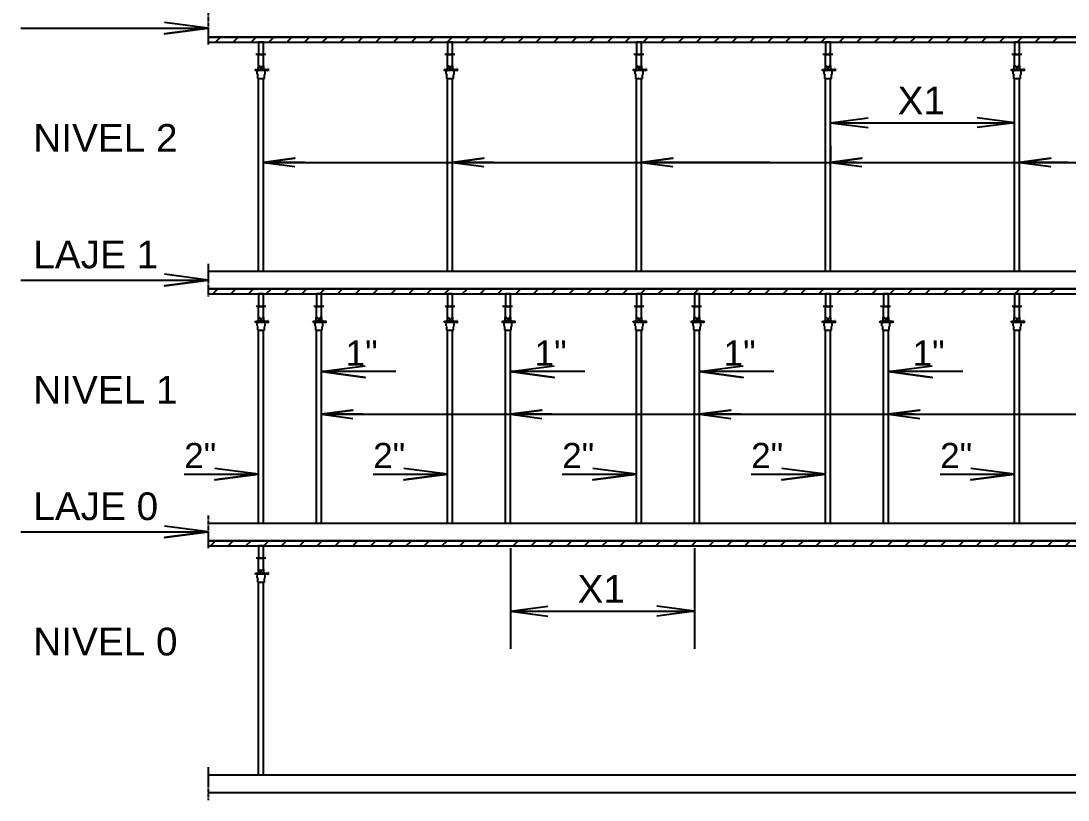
# Model space of a CAD drawing. Extents: x 0 to 7795, y 0 to 4205.
# Drawn here: x 5046.6 to 5462.1, y 622.5 to 931.9 of the extents above; entities that cross this region are included whole.
import ezdxf

# ---------------------------------------------------------------- set-up
doc = ezdxf.new("R2010")
doc.units = 0
doc.header["$MEASUREMENT"] = 0
for name, pattern in [('ESTILO_TQS_0002', [0.4, 0.1, -0.3]), ('ESTILO_TQS_0006', [0.3, 0.2, -0.1]), ('ESTILO_TQS_0007', [2.1, 1.5, -0.2, 0.2, -0.2])]:
    doc.linetypes.add(name, pattern=pattern)
for name, color, linetype in [('MTH-14', 2, 'CONTINUOUS'), ('MTH-230', 1, 'CONTINUOUS'), ('MTH-26', 1, 'CONTINUOUS'), ('MTH-COTAS7', 31, 'CONTINUOUS'), ('MTH-EIXO-217', 8, 'CONTINUOUS'), ('MTH-HACHURA-PILAR', 1, 'CONTINUOUS'), ('MTH-LAJE-PRÉ', 16, 'CONTINUOUS'), ('MTH-LINHA-CORTE', 5, 'CONTINUOUS'), ('MTH-LINHAS-GERAIS', 7, 'CONTINUOUS'), ('MTH-SIMB_COTA', 3, 'CONTINUOUS'), ('MTH-TXT-NOTAS', 3, 'CONTINUOUS'), ('MTH-VIGA-INVERTIDA', 7, 'ESTILO_TQS_0002')]:
    doc.layers.add(name, color=color, linetype=linetype)
doc.styles.add('TQS_ARIAL', font='arial.ttf')

msp = doc.modelspace()

# ---------------------------------------------------------------- linework, layer by layer
at = {"layer": 'MTH-14', "linetype": 'Continuous'}
for p, q in [((5140.891873, 914.097688), (5140.891873, 918.529939)), ((5142.891873, 914.097688), (5142.891873, 918.529939)), ((5215.891865, 914.097688), (5215.891865, 918.529939)), ((5217.891865, 914.097688), (5217.891865, 918.529939)), ((5290.89188, 914.097688), (5290.89188, 918.529939)), ((5292.89188, 914.097688), (5292.89188, 918.529939)), ((5365.891877, 914.097688), (5365.891877, 918.529939)), ((5367.891877, 914.097688), (5367.891877, 918.529939)), ((5440.89188, 914.097688), (5440.89188, 918.529939)), ((5442.89188, 914.097688), (5442.89188, 918.529939)), ((5140.891873, 832.529939), (5140.891865, 909.08658)), ((5142.891873, 832.529939), (5142.891865, 909.08658)), ((5215.891865, 832.529939), (5215.891858, 909.08658)), ((5217.891865, 832.529939), (5217.891858, 909.08658)), ((5290.89188, 832.529939), (5290.89188, 909.08658)), ((5292.89188, 832.529939), (5292.89188, 909.08658)), ((5365.891877, 832.529939), (5365.891869, 909.08658)), ((5367.891877, 832.529939), (5367.891869, 909.08658)), ((5440.89188, 832.529939), (5440.89188, 909.08658)), ((5442.89188, 832.529939), (5442.89188, 909.08658)), ((5163.864375, 814.097688), (5163.864375, 818.529939)), ((5165.864375, 814.097688), (5165.864375, 818.529939)), ((5238.864367, 814.097688), (5238.864367, 818.529939)), ((5240.864367, 814.097688), (5240.864367, 818.529939)), ((5313.86436, 814.097688), (5313.86436, 818.529939)), ((5315.86436, 814.097688), (5315.86436, 818.529939)), ((5388.864352, 814.097688), (5388.864352, 818.529939)), ((5390.864352, 814.097688), (5390.864352, 818.529939)), ((5163.864375, 732.529939), (5163.864367, 809.08658)), ((5165.864375, 732.529939), (5165.864367, 809.08658)), ((5238.864367, 732.529939), (5238.86436, 809.08658)), ((5240.864367, 732.529939), (5240.86436, 809.08658)), ((5313.86436, 732.529939), (5313.864352, 809.08658)), ((5315.86436, 732.529939), (5315.864352, 809.08658)), ((5388.864352, 732.529939), (5388.864344, 809.08658)), ((5390.864352, 732.529939), (5390.864344, 809.08658))]:
    msp.add_line(p, q, dxfattribs=at)
at = {"layer": 'MTH-230', "linetype": 'Continuous'}
for p, q in [((5139.385456, 912.496858), (5139.627064, 912.636384)), ((5139.385456, 912.496858), (5139.627056, 912.357331)), ((5139.627056, 912.357331), (5140.43549, 912.357331)), ((5139.627064, 912.636384), (5140.43549, 912.636384)), ((5140.310826, 911.783479), (5140.565739, 912.208284)), ((5140.310826, 910.871736), (5140.310826, 911.783479)), ((5140.310826, 910.871736), (5140.584332, 910.415925)), ((5140.584332, 909.08658), (5140.584332, 910.415925)), ((5140.798924, 912.785432), (5140.798924, 914.097688)), ((5140.798924, 914.097688), (5141.400685, 914.097688)), ((5141.400685, 914.097688), (5141.547032, 913.289338)), ((5141.547032, 913.289338), (5142.236714, 913.289338)), ((5142.236714, 913.289338), (5142.383061, 914.097688)), ((5142.984822, 914.097688), (5142.383061, 914.097688)), ((5142.984822, 912.785432), (5142.984822, 914.097688)), ((5143.199406, 910.415925), (5143.47292, 910.871736)), ((5143.199406, 909.08658), (5143.199406, 910.415925)), ((5143.218007, 912.208284), (5143.47292, 911.783479)), ((5143.40408, 912.357331), (5144.589695, 912.357331)), ((5143.404087, 912.636384), (5144.589695, 912.636384)), ((5143.47292, 910.871736), (5143.47292, 911.783479)), ((5144.589695, 912.879426), (5144.589695, 912.047273)), ((5144.647549, 912.879426), (5144.589695, 912.879426)), ((5144.647549, 912.047273), (5144.589695, 912.047273)), ((5144.647549, 912.879426), (5144.647549, 912.047273)), ((5214.385449, 912.496858), (5214.627056, 912.636384)), ((5214.385449, 912.496858), (5214.627049, 912.357331)), ((5214.627049, 912.357331), (5215.435482, 912.357331)), ((5214.627056, 912.636384), (5215.435482, 912.636384)), ((5215.310818, 911.783479), (5215.565731, 912.208284)), ((5215.310818, 910.871736), (5215.310818, 911.783479)), ((5215.310818, 910.871736), (5215.584324, 910.415925)), ((5215.584324, 909.08658), (5215.584324, 910.415925)), ((5215.798916, 912.785432), (5215.798916, 914.097688)), ((5215.798916, 914.097688), (5216.400677, 914.097688)), ((5216.400677, 914.097688), (5216.547024, 913.289338)), ((5216.547024, 913.289338), (5217.236706, 913.289338)), ((5217.236706, 913.289338), (5217.383053, 914.097688)), ((5217.984814, 914.097688), (5217.383053, 914.097688)), ((5217.984814, 912.785432), (5217.984814, 914.097688)), ((5218.199398, 910.415925), (5218.472912, 910.871736)), ((5218.199398, 909.08658), (5218.199398, 910.415925)), ((5218.217999, 912.208284), (5218.472912, 911.783479)), ((5218.404072, 912.357331), (5219.589688, 912.357331)), ((5218.40408, 912.636384), (5219.589688, 912.636384)), ((5218.472912, 910.871736), (5218.472912, 911.783479)), ((5219.589688, 912.879426), (5219.589688, 912.047273)), ((5219.647541, 912.879426), (5219.589688, 912.879426)), ((5219.647541, 912.047273), (5219.589688, 912.047273)), ((5219.647541, 912.879426), (5219.647541, 912.047273)), ((5289.385472, 912.496858), (5289.627049, 912.636384)), ((5289.385472, 912.496858), (5289.627049, 912.357331)), ((5289.627049, 912.636384), (5290.43549, 912.636384)), ((5289.627049, 912.357331), (5290.43549, 912.357331)), ((5290.310826, 911.783479), (5290.565739, 912.208284)), ((5290.310826, 910.871736), (5290.310826, 911.783479)), ((5290.310826, 910.871736), (5290.584324, 910.415925)), ((5290.584324, 909.08658), (5290.584324, 910.415925)), ((5290.798924, 912.785432), (5290.798924, 914.097688)), ((5290.798924, 914.097688), (5291.400669, 914.097688)), ((5291.400669, 914.097688), (5291.547032, 913.289338)), ((5291.547032, 913.289338), (5292.236729, 913.289338)), ((5292.236729, 913.289338), (5292.383061, 914.097688)), ((5292.984837, 914.097688), (5292.383061, 914.097688)), ((5292.984837, 912.785432), (5292.984837, 914.097688)), ((5293.199406, 910.415925), (5293.472935, 910.871736)), ((5293.199406, 909.08658), (5293.199406, 910.415925)), ((5293.217991, 912.208284), (5293.472935, 911.783479)), ((5293.404087, 912.636384), (5294.589695, 912.636384)), ((5293.404087, 912.357331), (5294.589695, 912.357331)), ((5293.472935, 910.871736), (5293.472935, 911.783479)), ((5294.589695, 912.879426), (5294.589695, 912.047273)), ((5294.647557, 912.879426), (5294.589695, 912.879426)), ((5294.647557, 912.047273), (5294.589695, 912.047273)), ((5294.647557, 912.879426), (5294.647557, 912.047273)), ((5364.38546, 912.496858), (5364.627068, 912.636384)), ((5364.38546, 912.496858), (5364.62706, 912.357331)), ((5364.62706, 912.357331), (5365.435494, 912.357331)), ((5364.627068, 912.636384), (5365.435494, 912.636384)), ((5365.31083, 911.783479), (5365.565743, 912.208284)), ((5365.31083, 910.871736), (5365.31083, 911.783479)), ((5365.31083, 910.871736), (5365.584336, 910.415925)), ((5365.584336, 909.08658), (5365.584336, 910.415925)), ((5365.798928, 912.785432), (5365.798928, 914.097688)), ((5365.798928, 914.097688), (5366.400689, 914.097688)), ((5366.400689, 914.097688), (5366.547036, 913.289338)), ((5366.547036, 913.289338), (5367.236718, 913.289338)), ((5367.236718, 913.289338), (5367.383065, 914.097688)), ((5367.984826, 914.097688), (5367.383065, 914.097688)), ((5367.984826, 912.785432), (5367.984826, 914.097688)), ((5368.19941, 910.415925), (5368.472924, 910.871736)), ((5368.19941, 909.08658), (5368.19941, 910.415925)), ((5368.21801, 912.208284), (5368.472924, 911.783479)), ((5368.404084, 912.357331), (5369.589699, 912.357331)), ((5368.404091, 912.636384), (5369.589699, 912.636384)), ((5368.472924, 910.871736), (5368.472924, 911.783479)), ((5369.589699, 912.879426), (5369.589699, 912.047273)), ((5369.647553, 912.879426), (5369.589699, 912.879426)), ((5369.647553, 912.047273), (5369.589699, 912.047273)), ((5369.647553, 912.879426), (5369.647553, 912.047273)), ((5439.385472, 912.496858), (5439.627049, 912.636384)), ((5439.385472, 912.496858), (5439.627049, 912.357331)), ((5439.627049, 912.636384), (5440.43546, 912.636384)), ((5439.627049, 912.357331), (5440.43546, 912.357331)), ((5440.310826, 911.783479), (5440.565709, 912.208284)), ((5440.310826, 910.871736), (5440.310826, 911.783479)), ((5440.310826, 910.871736), (5440.584324, 910.415925)), ((5440.584324, 909.08658), (5440.584324, 910.415925)), ((5440.798924, 912.785432), (5440.798924, 914.097688)), ((5440.798924, 914.097688), (5441.400669, 914.097688)), ((5441.400669, 914.097688), (5441.547032, 913.289338)), ((5441.547032, 913.289338), (5442.236729, 913.289338)), ((5442.236729, 913.289338), (5442.38303, 914.097688)), ((5442.984837, 914.097688), (5442.38303, 914.097688)), ((5442.984837, 912.785432), (5442.984837, 914.097688)), ((5443.199376, 910.415925), (5443.472935, 910.871736)), ((5443.199376, 909.08658), (5443.199376, 910.415925)), ((5443.217991, 912.208284), (5443.472935, 911.783479)), ((5443.404087, 912.636384), (5444.589695, 912.636384)), ((5443.404087, 912.357331), (5444.589695, 912.357331)), ((5443.472935, 910.871736), (5443.472935, 911.783479)), ((5444.589695, 912.879426), (5444.589695, 912.047273)), ((5444.647557, 912.879426), (5444.589695, 912.879426)), ((5444.647557, 912.047273), (5444.589695, 912.047273)), ((5444.647557, 912.879426), (5444.647557, 912.047273)), ((5140.584332, 909.08658), (5143.199406, 909.08658)), ((5215.584324, 909.08658), (5218.199398, 909.08658)), ((5290.584324, 909.08658), (5293.199406, 909.08658)), ((5365.584336, 909.08658), (5368.19941, 909.08658)), ((5440.584324, 909.08658), (5443.199376, 909.08658)), ((5162.357958, 812.496858), (5162.599566, 812.636384)), ((5162.357958, 812.496858), (5162.599558, 812.357331)), ((5162.599558, 812.357331), (5163.407992, 812.357331)), ((5162.599566, 812.636384), (5163.407992, 812.636384)), ((5163.283328, 811.783479), (5163.538241, 812.208284)), ((5163.283328, 810.871736), (5163.283328, 811.783479)), ((5163.283328, 810.871736), (5163.556834, 810.415925)), ((5163.556834, 809.08658), (5163.556834, 810.415925)), ((5163.771426, 812.785432), (5163.771426, 814.097688)), ((5163.771426, 814.097688), (5164.373187, 814.097688)), ((5164.373187, 814.097688), (5164.519534, 813.289338)), ((5164.519534, 813.289338), (5165.209216, 813.289338)), ((5165.209216, 813.289338), (5165.355563, 814.097688)), ((5165.957324, 814.097688), (5165.355563, 814.097688)), ((5165.957324, 812.785432), (5165.957324, 814.097688)), ((5166.171908, 810.415925), (5166.445422, 810.871736)), ((5166.171908, 809.08658), (5166.171908, 810.415925)), ((5166.190508, 812.208284), (5166.445422, 811.783479)), ((5166.376582, 812.357331), (5167.562197, 812.357331)), ((5166.376589, 812.636384), (5167.562197, 812.636384)), ((5166.445422, 810.871736), (5166.445422, 811.783479)), ((5167.562197, 812.879426), (5167.562197, 812.047273)), ((5167.620051, 812.879426), (5167.562197, 812.879426)), ((5167.620051, 812.047273), (5167.562197, 812.047273)), ((5167.620051, 812.879426), (5167.620051, 812.047273)), ((5237.357951, 812.496858), (5237.599559, 812.636384)), ((5237.357951, 812.496858), (5237.599551, 812.357331)), ((5237.599551, 812.357331), (5238.407984, 812.357331)), ((5237.599559, 812.636384), (5238.407984, 812.636384)), ((5238.28332, 811.783479), (5238.538233, 812.208284)), ((5238.28332, 810.871736), (5238.28332, 811.783479)), ((5238.28332, 810.871736), (5238.556826, 810.415925)), ((5238.556826, 809.08658), (5238.556826, 810.415925)), ((5238.771418, 812.785432), (5238.771418, 814.097688)), ((5238.771418, 814.097688), (5239.373179, 814.097688)), ((5239.373179, 814.097688), (5239.519526, 813.289338)), ((5239.519526, 813.289338), (5240.209208, 813.289338)), ((5240.209208, 813.289338), (5240.355555, 814.097688)), ((5240.957316, 814.097688), (5240.355555, 814.097688)), ((5240.957316, 812.785432), (5240.957316, 814.097688)), ((5241.1719, 810.415925), (5241.445414, 810.871736)), ((5241.1719, 809.08658), (5241.1719, 810.415925)), ((5241.190501, 812.208284), (5241.445414, 811.783479)), ((5241.376574, 812.357331), (5242.56219, 812.357331)), ((5241.376582, 812.636384), (5242.56219, 812.636384)), ((5241.445414, 810.871736), (5241.445414, 811.783479)), ((5242.56219, 812.879426), (5242.56219, 812.047273)), ((5242.620043, 812.879426), (5242.56219, 812.879426)), ((5242.620043, 812.047273), (5242.56219, 812.047273)), ((5242.620043, 812.879426), (5242.620043, 812.047273)), ((5312.357943, 812.496858), (5312.599551, 812.636384)), ((5312.357943, 812.496858), (5312.599543, 812.357331)), ((5312.599543, 812.357331), (5313.407977, 812.357331)), ((5312.599551, 812.636384), (5313.407977, 812.636384)), ((5313.283313, 811.783479), (5313.538226, 812.208284)), ((5313.283313, 810.871736), (5313.283313, 811.783479)), ((5313.283313, 810.871736), (5313.556819, 810.415925)), ((5313.556819, 809.08658), (5313.556819, 810.415925)), ((5313.771411, 812.785432), (5313.771411, 814.097688)), ((5313.771411, 814.097688), (5314.373172, 814.097688)), ((5314.373172, 814.097688), (5314.519519, 813.289338)), ((5314.519519, 813.289338), (5315.209201, 813.289338)), ((5315.209201, 813.289338), (5315.355548, 814.097688)), ((5315.957309, 814.097688), (5315.355548, 814.097688)), ((5315.957309, 812.785432), (5315.957309, 814.097688)), ((5316.171893, 810.415925), (5316.445407, 810.871736)), ((5316.171893, 809.08658), (5316.171893, 810.415925)), ((5316.190493, 812.208284), (5316.445407, 811.783479)), ((5316.376567, 812.357331), (5317.562182, 812.357331)), ((5316.376574, 812.636384), (5317.562182, 812.636384)), ((5316.445407, 810.871736), (5316.445407, 811.783479)), ((5317.562182, 812.879426), (5317.562182, 812.047273)), ((5317.620036, 812.879426), (5317.562182, 812.879426)), ((5317.620036, 812.047273), (5317.562182, 812.047273)), ((5317.620036, 812.879426), (5317.620036, 812.047273)), ((5387.357936, 812.496858), (5387.599543, 812.636384)), ((5387.357936, 812.496858), (5387.599536, 812.357331)), ((5387.599536, 812.357331), (5388.407969, 812.357331)), ((5387.599543, 812.636384), (5388.407969, 812.636384)), ((5388.283305, 811.783479), (5388.538218, 812.208284)), ((5388.283305, 810.871736), (5388.283305, 811.783479)), ((5388.283305, 810.871736), (5388.556811, 810.415925)), ((5388.556811, 809.08658), (5388.556811, 810.415925)), ((5388.771403, 812.785432), (5388.771403, 814.097688)), ((5388.771403, 814.097688), (5389.373164, 814.097688)), ((5389.373164, 814.097688), (5389.519511, 813.289338)), ((5389.519511, 813.289338), (5390.209193, 813.289338)), ((5390.209193, 813.289338), (5390.35554, 814.097688)), ((5390.957301, 814.097688), (5390.35554, 814.097688)), ((5390.957301, 812.785432), (5390.957301, 814.097688)), ((5391.171885, 810.415925), (5391.445399, 810.871736)), ((5391.171885, 809.08658), (5391.171885, 810.415925)), ((5391.190486, 812.208284), (5391.445399, 811.783479)), ((5391.376559, 812.357331), (5392.562175, 812.357331)), ((5391.376567, 812.636384), (5392.562175, 812.636384)), ((5391.445399, 810.871736), (5391.445399, 811.783479)), ((5392.562175, 812.879426), (5392.562175, 812.047273)), ((5392.620028, 812.879426), (5392.562175, 812.879426)), ((5392.620028, 812.047273), (5392.562175, 812.047273)), ((5392.620028, 812.879426), (5392.620028, 812.047273)), ((5163.556834, 809.08658), (5166.171908, 809.08658)), ((5238.556826, 809.08658), (5241.1719, 809.08658)), ((5313.556819, 809.08658), (5316.171893, 809.08658)), ((5388.556811, 809.08658), (5391.171885, 809.08658))]:
    msp.add_line(p, q, dxfattribs=at)
for points in [[(5143.404087, 912.208284), (5140.43549, 912.208284), (5140.43549, 912.785432), (5143.404087, 912.785432), (5143.404087, 912.208284)], [(5218.40408, 912.208284), (5215.435482, 912.208284), (5215.435482, 912.785432), (5218.40408, 912.785432), (5218.40408, 912.208284)], [(5293.404087, 912.208284), (5290.43549, 912.208284), (5290.43549, 912.785432), (5293.404087, 912.785432), (5293.404087, 912.208284)], [(5368.404091, 912.208284), (5365.435494, 912.208284), (5365.435494, 912.785432), (5368.404091, 912.785432), (5368.404091, 912.208284)], [(5443.404087, 912.208284), (5440.43546, 912.208284), (5440.43546, 912.785432), (5443.404087, 912.785432), (5443.404087, 912.208284)], [(5166.376589, 812.208284), (5163.407992, 812.208284), (5163.407992, 812.785432), (5166.376589, 812.785432), (5166.376589, 812.208284)], [(5241.376582, 812.208284), (5238.407984, 812.208284), (5238.407984, 812.785432), (5241.376582, 812.785432), (5241.376582, 812.208284)], [(5316.376574, 812.208284), (5313.407977, 812.208284), (5313.407977, 812.785432), (5316.376574, 812.785432), (5316.376574, 812.208284)], [(5391.376567, 812.208284), (5388.407969, 812.208284), (5388.407969, 812.785432), (5391.376567, 812.785432), (5391.376567, 812.208284)]]:
    msp.add_lwpolyline(points, dxfattribs=at)
at = {"layer": 'MTH-26', "linetype": 'Continuous'}
for points in [[(5142.891873, 923.529939), (5140.891873, 923.529939), (5140.891873, 918.529939), (5142.891873, 918.529939), (5142.891873, 923.529939)], [(5217.891865, 923.529939), (5215.891865, 923.529939), (5215.891865, 918.529939), (5217.891865, 918.529939), (5217.891865, 923.529939)], [(5292.89188, 923.529939), (5290.89188, 923.529939), (5290.89188, 918.529939), (5292.89188, 918.529939), (5292.89188, 923.529939)], [(5367.891877, 923.529939), (5365.891877, 923.529939), (5365.891877, 918.529939), (5367.891877, 918.529939), (5367.891877, 923.529939)], [(5442.89188, 923.529939), (5440.89188, 923.529939), (5440.89188, 918.529939), (5442.89188, 918.529939), (5442.89188, 923.529939)], [(5165.864375, 823.529939), (5163.864375, 823.529939), (5163.864375, 818.529939), (5165.864375, 818.529939), (5165.864375, 823.529939)], [(5240.864367, 823.529939), (5238.864367, 823.529939), (5238.864367, 818.529939), (5240.864367, 818.529939), (5240.864367, 823.529939)], [(5315.86436, 823.529939), (5313.86436, 823.529939), (5313.86436, 818.529939), (5315.86436, 818.529939), (5315.86436, 823.529939)], [(5390.864352, 823.529939), (5388.864352, 823.529939), (5388.864352, 818.529939), (5390.864352, 818.529939), (5390.864352, 823.529939)]]:
    msp.add_lwpolyline(points, dxfattribs=at)
at = {"layer": 'MTH-COTAS7', "linetype": 'Continuous'}
for p, q in [((5440.89188, 900.006766), (5440.89188, 906.5085)), ((5367.891871, 891.5085), (5440.89188, 891.5085)), ((5367.891871, 882.259366), (5367.891871, 876.5085)), ((5142.891865, 875.743886), (5779.576451, 875.743886)), ((5165.86437, 775.743886), (5779.576451, 775.743886)), ((5240.864367, 722.529939), (5240.864367, 682.565799)), ((5313.86436, 722.529939), (5313.86436, 682.565799)), ((5240.864367, 697.565799), (5313.86436, 697.565799))]:
    msp.add_line(p, q, dxfattribs=at)
for points in [[(5046.573266, 929.029939), (5120.891865, 929.029939), (5103.54158, 926.745731), (5120.891865, 929.029939), (5103.54158, 931.314147)], [(5159.284474, 875.743886), (5142.891865, 875.743886), (5155.284932, 877.375477), (5142.891865, 875.743886), (5155.284932, 874.112294)], [(5234.284474, 875.743886), (5217.891865, 875.743886), (5230.284932, 877.375477), (5217.891865, 875.743886), (5230.284932, 874.112294)], [(5343.809483, 875.743886), (5292.89188, 875.743886), (5305.284947, 877.375477), (5292.89188, 875.743886), (5305.284947, 874.112294)], [(5378.069249, 875.743886), (5367.89188, 875.743886), (5380.284947, 877.375477), (5367.89188, 875.743886), (5380.284947, 874.112294)], [(5462.095494, 875.743886), (5442.89188, 875.743886), (5455.284947, 877.375477), (5442.89188, 875.743886), (5455.284947, 874.112294)], [(5046.573266, 829.029939), (5120.891865, 829.029939), (5103.54158, 826.745731), (5120.891865, 829.029939), (5103.54158, 831.314147)], [(5195.415074, 792.647784), (5165.864375, 792.647784), (5183.21466, 790.363576), (5165.864375, 792.647784), (5183.21466, 794.931992)], [(5270.415066, 792.647784), (5240.864367, 792.647784), (5258.214652, 790.363576), (5240.864367, 792.647784), (5258.214652, 794.931992)], [(5345.415059, 792.647784), (5315.86436, 792.647784), (5333.214645, 790.363576), (5315.86436, 792.647784), (5333.214645, 794.931992)], [(5420.415051, 792.647784), (5390.864352, 792.647784), (5408.214637, 790.363576), (5390.864352, 792.647784), (5408.214637, 794.931992)], [(5182.256976, 775.743886), (5165.864367, 775.743886), (5178.257433, 777.375477), (5165.864367, 775.743886), (5178.257433, 774.112294)], [(5257.256976, 775.743886), (5240.864367, 775.743886), (5253.257433, 777.375477), (5240.864367, 775.743886), (5253.257433, 774.112294)], [(5332.256968, 775.743886), (5315.864359, 775.743886), (5328.257426, 777.375477), (5315.864359, 775.743886), (5328.257426, 774.112294)], [(5401.04175, 775.743886), (5390.864382, 775.743886), (5403.257449, 777.375477), (5390.864382, 775.743886), (5403.257449, 774.112294)], [(5111.341172, 751.948335), (5140.891871, 751.948335), (5123.541586, 749.664127), (5140.891871, 751.948335), (5123.541586, 754.232544)], [(5186.341164, 751.948335), (5215.891863, 751.948335), (5198.541578, 749.664127), (5215.891863, 751.948335), (5198.541578, 754.232544)], [(5261.341157, 751.948335), (5290.891856, 751.948335), (5273.541571, 749.664127), (5290.891856, 751.948335), (5273.541571, 754.232544)], [(5336.341149, 751.948335), (5365.891849, 751.948335), (5348.541563, 749.664127), (5365.891849, 751.948335), (5348.541563, 754.232544)], [(5411.341142, 751.948335), (5440.891841, 751.948335), (5423.541556, 749.664127), (5440.891841, 751.948335), (5423.541556, 754.232544)], [(5046.573266, 729.029939), (5120.891865, 729.029939), (5103.54158, 726.745731), (5120.891865, 729.029939), (5103.54158, 731.314147)]]:
    msp.add_lwpolyline(points, dxfattribs=at)
at = {"layer": 'MTH-EIXO-217', "linetype": 'ESTILO_TQS_0007'}
for p, q in [((5120.891865, 935.529939), (5120.891865, 922.529939)), ((5120.891865, 835.529939), (5120.891865, 822.529939)), ((5120.891865, 735.529939), (5120.891865, 722.529939)), ((5120.891865, 635.529939), (5120.891865, 622.529939))]:
    msp.add_line(p, q, dxfattribs=at)
at = {"layer": 'MTH-HACHURA-PILAR', "linetype": 'Continuous'}
for p, q in [((5440.89188, 922.756239), (5440.89188, 922.756239)), ((5440.89188, 922.756239), (5440.89188, 922.756239)), ((5140.891873, 921.364098), (5140.891873, 921.364098)), ((5140.891873, 921.364098), (5140.891873, 921.364098)), ((5140.891873, 921.364098), (5140.891873, 921.364098)), ((5140.891873, 921.280409), (5140.891873, 921.280409)), ((5215.891865, 920.110468), (5215.891865, 920.110468)), ((5215.891865, 920.110468), (5215.891865, 920.110468)), ((5215.891865, 920.110468), (5215.891865, 920.110468)), ((5215.891865, 918.598724), (5215.891865, 918.598724)), ((5217.12135, 920.383039), (5217.145758, 920.38845)), ((5290.89188, 920.381105), (5290.89188, 920.381105)), ((5290.89188, 918.597532), (5290.89188, 918.597532)), ((5290.89188, 918.597532), (5290.89188, 918.597532)), ((5365.891877, 919.481668), (5365.891877, 919.481668)), ((5365.891877, 919.481668), (5365.891877, 919.481668)), ((5365.891877, 919.076913), (5365.891877, 919.076913)), ((5365.891877, 919.076913), (5365.891877, 919.076913)), ((5365.891877, 919.076913), (5365.891877, 919.076913)), ((5366.921917, 919.526641), (5366.946893, 919.527731)), ((5367.001374, 918.529939), (5367.617085, 919.046582)), ((5440.89188, 921.988911), (5440.89188, 921.988911)), ((5440.89188, 921.988911), (5440.89188, 921.988911)), ((5440.89188, 921.988911), (5440.89188, 921.988911)), ((5441.631124, 918.529939), (5441.631124, 918.529939)), ((5441.631124, 918.529939), (5441.631124, 918.529939)), ((5441.631124, 918.529939), (5441.631124, 918.529939)), ((5441.822974, 918.529939), (5441.822974, 918.529939)), ((5163.864375, 820.585911), (5163.864375, 820.585911)), ((5163.864375, 820.257333), (5163.864375, 820.257333)), ((5163.864375, 819.428084), (5163.864375, 819.428084)), ((5163.864375, 819.428084), (5163.864375, 819.428084)), ((5163.864375, 819.428084), (5163.864375, 819.428084)), ((5238.864367, 822.340079), (5238.864367, 822.340079)), ((5238.864367, 822.340079), (5238.864367, 822.340079)), ((5238.864367, 822.340079), (5238.864367, 822.340079)), ((5238.864367, 821.496766), (5238.864367, 821.496766)), ((5238.864367, 820.286394), (5238.864367, 820.286394)), ((5388.864352, 821.306518), (5388.864352, 821.306518)), ((5388.864352, 821.306518), (5388.864352, 821.306518)), ((5315.26968, 818.529939), (5315.26968, 818.529939)), ((5315.26968, 818.529939), (5315.26968, 818.529939)), ((5389.628616, 818.529939), (5389.628616, 818.529939)), ((5389.628616, 818.529939), (5389.628616, 818.529939)), ((5389.628616, 818.529939), (5389.628616, 818.529939))]:
    msp.add_line(p, q, dxfattribs=at)
at = {"layer": 'MTH-LAJE-PRÉ', "linetype": 'Continuous'}
for p, q in [((5123.744219, 923.529939), (5125.744219, 925.529939)), ((5130.815287, 923.529939), (5132.815287, 925.529939)), ((5137.886355, 923.529939), (5139.886355, 925.529939)), ((5144.957423, 923.529939), (5146.957423, 925.529939)), ((5152.02849, 923.529939), (5154.02849, 925.529939)), ((5159.099558, 923.529939), (5161.099558, 925.529939)), ((5166.170626, 923.529939), (5168.170626, 925.529939)), ((5173.241694, 923.529939), (5175.241694, 925.529939)), ((5180.312762, 923.529939), (5182.312762, 925.529939)), ((5187.383829, 923.529939), (5189.383829, 925.529939)), ((5194.454897, 923.529939), (5196.454897, 925.529939)), ((5201.525965, 923.529939), (5203.525965, 925.529939)), ((5208.597033, 923.529939), (5210.597033, 925.529939)), ((5215.668101, 923.529939), (5217.668101, 925.529939)), ((5222.739169, 923.529939), (5224.739169, 925.529939)), ((5229.810236, 923.529939), (5231.810236, 925.529939)), ((5236.881304, 923.529939), (5238.881304, 925.529939)), ((5243.952372, 923.529939), (5245.952372, 925.529939)), ((5251.02344, 923.529939), (5253.02344, 925.529939)), ((5258.094508, 923.529939), (5260.094508, 925.529939)), ((5265.165575, 923.529939), (5267.165575, 925.529939)), ((5272.236643, 923.529939), (5274.236643, 925.529939)), ((5279.307711, 923.529939), (5281.307711, 925.529939)), ((5286.378779, 923.529939), (5288.378779, 925.529939)), ((5293.449847, 923.529939), (5295.449847, 925.529939)), ((5300.520914, 923.529939), (5302.520914, 925.529939)), ((5307.591982, 923.529939), (5309.591982, 925.529939)), ((5314.66305, 923.529939), (5316.66305, 925.529939)), ((5321.734118, 923.529939), (5323.734118, 925.529939)), ((5328.805186, 923.529939), (5330.805186, 925.529939)), ((5335.876254, 923.529939), (5337.876254, 925.529939)), ((5342.947321, 923.529939), (5344.947321, 925.529939)), ((5350.018389, 923.529939), (5352.018389, 925.529939)), ((5357.089457, 923.529939), (5359.089457, 925.529939)), ((5364.160525, 923.529939), (5366.160525, 925.529939)), ((5371.231593, 923.529939), (5373.231593, 925.529939)), ((5378.30266, 923.529939), (5380.30266, 925.529939)), ((5385.373728, 923.529939), (5387.373728, 925.529939)), ((5392.444796, 923.529939), (5394.444796, 925.529939)), ((5399.515864, 923.529939), (5401.515864, 925.529939)), ((5406.586932, 923.529939), (5408.586932, 925.529939)), ((5413.657999, 923.529939), (5415.657999, 925.529939)), ((5420.729067, 923.529939), (5422.729067, 925.529939)), ((5427.800135, 923.529939), (5429.800135, 925.529939)), ((5434.871203, 923.529939), (5436.871203, 925.529939)), ((5441.942271, 923.529939), (5443.942271, 925.529939)), ((5449.013338, 923.529939), (5451.013338, 925.529939)), ((5456.084406, 923.529939), (5458.084406, 925.529939)), ((5122.739169, 823.529939), (5124.739169, 825.529939)), ((5129.810236, 823.529939), (5131.810236, 825.529939)), ((5136.881304, 823.529939), (5138.881304, 825.529939)), ((5143.952372, 823.529939), (5145.952372, 825.529939)), ((5151.02344, 823.529939), (5153.02344, 825.529939)), ((5158.094508, 823.529939), (5160.094508, 825.529939)), ((5165.165575, 823.529939), (5167.165575, 825.529939)), ((5172.236643, 823.529939), (5174.236643, 825.529939)), ((5179.307711, 823.529939), (5181.307711, 825.529939)), ((5186.378779, 823.529939), (5188.378779, 825.529939)), ((5193.449847, 823.529939), (5195.449847, 825.529939)), ((5200.520914, 823.529939), (5202.520914, 825.529939)), ((5207.591982, 823.529939), (5209.591982, 825.529939)), ((5214.66305, 823.529939), (5216.66305, 825.529939)), ((5221.734118, 823.529939), (5223.734118, 825.529939)), ((5228.805186, 823.529939), (5230.805186, 825.529939)), ((5235.876254, 823.529939), (5237.876254, 825.529939)), ((5242.947321, 823.529939), (5244.947321, 825.529939)), ((5250.018389, 823.529939), (5252.018389, 825.529939)), ((5257.089457, 823.529939), (5259.089457, 825.529939)), ((5264.160525, 823.529939), (5266.160525, 825.529939)), ((5271.231593, 823.529939), (5273.231593, 825.529939)), ((5278.30266, 823.529939), (5280.30266, 825.529939)), ((5285.373728, 823.529939), (5287.373728, 825.529939)), ((5292.444796, 823.529939), (5294.444796, 825.529939)), ((5299.515864, 823.529939), (5301.515864, 825.529939)), ((5306.586932, 823.529939), (5308.586932, 825.529939)), ((5313.657999, 823.529939), (5315.657999, 825.529939)), ((5320.729067, 823.529939), (5322.729067, 825.529939)), ((5327.800135, 823.529939), (5329.800135, 825.529939)), ((5334.871203, 823.529939), (5336.871203, 825.529939)), ((5341.942271, 823.529939), (5343.942271, 825.529939)), ((5349.013338, 823.529939), (5351.013338, 825.529939)), ((5356.084406, 823.529939), (5358.084406, 825.529939)), ((5363.155474, 823.529939), (5365.155474, 825.529939)), ((5370.226542, 823.529939), (5372.226542, 825.529939)), ((5377.29761, 823.529939), (5379.29761, 825.529939)), ((5384.368678, 823.529939), (5386.368678, 825.529939)), ((5391.439745, 823.529939), (5393.439745, 825.529939)), ((5398.510813, 823.529939), (5400.510813, 825.529939)), ((5405.581881, 823.529939), (5407.581881, 825.529939)), ((5412.652949, 823.529939), (5414.652949, 825.529939)), ((5419.724017, 823.529939), (5421.724017, 825.529939)), ((5426.795084, 823.529939), (5428.795084, 825.529939)), ((5433.866152, 823.529939), (5435.866152, 825.529939)), ((5440.93722, 823.529939), (5442.93722, 825.529939)), ((5448.008288, 823.529939), (5450.008288, 825.529939)), ((5455.079356, 823.529939), (5457.079356, 825.529939)), ((5121.734118, 723.529939), (5123.734118, 725.529939)), ((5128.805186, 723.529939), (5130.805186, 725.529939)), ((5135.876254, 723.529939), (5137.876254, 725.529939)), ((5142.947321, 723.529939), (5144.947321, 725.529939)), ((5150.018389, 723.529939), (5152.018389, 725.529939)), ((5157.089457, 723.529939), (5159.089457, 725.529939)), ((5164.160525, 723.529939), (5166.160525, 725.529939)), ((5171.231593, 723.529939), (5173.231593, 725.529939)), ((5178.30266, 723.529939), (5180.30266, 725.529939)), ((5185.373728, 723.529939), (5187.373728, 725.529939)), ((5192.444796, 723.529939), (5194.444796, 725.529939)), ((5199.515864, 723.529939), (5201.515864, 725.529939)), ((5206.586932, 723.529939), (5208.586932, 725.529939)), ((5213.657999, 723.529939), (5215.657999, 725.529939)), ((5220.729067, 723.529939), (5222.729067, 725.529939)), ((5227.800135, 723.529939), (5229.800135, 725.529939)), ((5234.871203, 723.529939), (5236.871203, 725.529939)), ((5241.942271, 723.529939), (5243.942271, 725.529939)), ((5249.013338, 723.529939), (5251.013338, 725.529939)), ((5256.084406, 723.529939), (5258.084406, 725.529939)), ((5263.155474, 723.529939), (5265.155474, 725.529939)), ((5270.226542, 723.529939), (5272.226542, 725.529939)), ((5277.29761, 723.529939), (5279.29761, 725.529939)), ((5284.368678, 723.529939), (5286.368678, 725.529939)), ((5291.439745, 723.529939), (5293.439745, 725.529939)), ((5298.510813, 723.529939), (5300.510813, 725.529939)), ((5305.581881, 723.529939), (5307.581881, 725.529939)), ((5312.652949, 723.529939), (5314.652949, 725.529939)), ((5319.724017, 723.529939), (5321.724017, 725.529939)), ((5326.795084, 723.529939), (5328.795084, 725.529939)), ((5333.866152, 723.529939), (5335.866152, 725.529939)), ((5340.93722, 723.529939), (5342.93722, 725.529939)), ((5348.008288, 723.529939), (5350.008288, 725.529939)), ((5355.079356, 723.529939), (5357.079356, 725.529939)), ((5362.150423, 723.529939), (5364.150423, 725.529939)), ((5369.221491, 723.529939), (5371.221491, 725.529939)), ((5376.292559, 723.529939), (5378.292559, 725.529939)), ((5383.363627, 723.529939), (5385.363627, 725.529939)), ((5390.434695, 723.529939), (5392.434695, 725.529939)), ((5397.505763, 723.529939), (5399.505763, 725.529939)), ((5404.57683, 723.529939), (5406.57683, 725.529939)), ((5411.647898, 723.529939), (5413.647898, 725.529939)), ((5418.718966, 723.529939), (5420.718966, 725.529939)), ((5425.790034, 723.529939), (5427.790034, 725.529939)), ((5432.861102, 723.529939), (5434.861102, 725.529939)), ((5439.932169, 723.529939), (5441.932169, 725.529939)), ((5447.003237, 723.529939), (5449.003237, 725.529939)), ((5454.074305, 723.529939), (5456.074305, 725.529939)), ((5461.145373, 723.529939), (5463.145373, 725.529939))]:
    msp.add_line(p, q, dxfattribs=at)
for points in [[(5610.891819, 925.529939), (5120.891865, 925.529939), (5120.891865, 923.529939), (5610.891819, 923.529939), (5610.891819, 925.529939)], [(5610.891819, 825.529939), (5120.891865, 825.529939), (5120.891865, 823.529939), (5610.891819, 823.529939), (5610.891819, 825.529939)], [(5610.891819, 725.529939), (5120.891865, 725.529939), (5120.891865, 723.529939), (5610.891819, 723.529939), (5610.891819, 725.529939)]]:
    msp.add_lwpolyline(points, dxfattribs=at)
at = {"layer": 'MTH-LINHA-CORTE', "linetype": 'Continuous'}
for p, q in [((5143.739834, 918.529939), (5139.772999, 918.529939)), ((5218.739827, 918.529939), (5214.772992, 918.529939)), ((5293.739842, 918.529939), (5289.772984, 918.529939)), ((5368.739838, 918.529939), (5364.773003, 918.529939)), ((5443.739842, 918.529939), (5439.772984, 918.529939)), ((5166.712336, 818.529939), (5162.745501, 818.529939)), ((5241.712329, 818.529939), (5237.745494, 818.529939)), ((5316.712321, 818.529939), (5312.745486, 818.529939)), ((5391.712314, 818.529939), (5387.745479, 818.529939))]:
    msp.add_line(p, q, dxfattribs=at)
at = {"layer": 'MTH-LINHAS-GERAIS', "linetype": 'Continuous'}
for p, q in [((5120.891865, 925.529939), (5610.891819, 925.529939)), ((5120.891865, 832.529939), (5610.891819, 832.529939)), ((5120.891865, 825.529939), (5610.891819, 825.529939)), ((5120.891865, 732.529939), (5610.891819, 732.529939)), ((5120.891865, 725.529939), (5610.891819, 725.529939)), ((5120.891865, 632.529939), (5610.891819, 632.529939)), ((5120.891865, 625.529939), (5610.891819, 625.529939))]:
    msp.add_line(p, q, dxfattribs=at)
at = {"layer": 'MTH-SIMB_COTA', "linetype": 'Continuous'}
for p, q in [((5367.891871, 891.5085), (5382.763544, 893.466393)), ((5440.89188, 891.5085), (5426.020207, 893.466393)), ((5367.891871, 891.5085), (5382.763544, 889.550607)), ((5440.89188, 891.5085), (5426.020207, 889.550607)), ((5240.864367, 697.565799), (5255.73604, 699.523692)), ((5313.86436, 697.565799), (5298.992687, 699.523692)), ((5240.864367, 697.565799), (5255.73604, 695.607906)), ((5313.86436, 697.565799), (5298.992687, 695.607906))]:
    msp.add_line(p, q, dxfattribs=at)
at = {"layer": 'MTH-VIGA-INVERTIDA', "linetype": 'ESTILO_TQS_0006'}
for p, q in [((5143.739834, 818.529939), (5139.772999, 818.529939)), ((5140.891873, 814.097688), (5140.891873, 818.529939)), ((5142.891873, 814.097688), (5142.891873, 818.529939)), ((5218.739827, 818.529939), (5214.772992, 818.529939)), ((5215.891865, 814.097688), (5215.891865, 818.529939)), ((5217.891865, 814.097688), (5217.891865, 818.529939)), ((5293.739842, 818.529939), (5289.772984, 818.529939)), ((5290.89188, 814.097688), (5290.89188, 818.529939)), ((5292.89188, 814.097688), (5292.89188, 818.529939)), ((5368.739838, 818.529939), (5364.773003, 818.529939)), ((5365.891877, 814.097688), (5365.891877, 818.529939)), ((5367.891877, 814.097688), (5367.891877, 818.529939)), ((5443.739842, 818.529939), (5439.772984, 818.529939)), ((5440.89188, 814.097688), (5440.89188, 818.529939)), ((5442.89188, 814.097688), (5442.89188, 818.529939)), ((5139.385456, 812.496858), (5139.627064, 812.636384)), ((5139.385456, 812.496858), (5139.627056, 812.357331)), ((5139.627056, 812.357331), (5140.43549, 812.357331)), ((5139.627064, 812.636384), (5140.43549, 812.636384)), ((5140.310826, 811.783479), (5140.565739, 812.208284)), ((5140.310826, 810.871736), (5140.310826, 811.783479)), ((5140.310826, 810.871736), (5140.584332, 810.415925)), ((5140.584332, 809.08658), (5140.584332, 810.415925)), ((5140.798924, 812.785432), (5140.798924, 814.097688)), ((5140.798924, 814.097688), (5141.400685, 814.097688)), ((5141.400685, 814.097688), (5141.547032, 813.289338)), ((5141.547032, 813.289338), (5142.236714, 813.289338)), ((5142.236714, 813.289338), (5142.383061, 814.097688)), ((5142.984822, 814.097688), (5142.383061, 814.097688)), ((5142.984822, 812.785432), (5142.984822, 814.097688)), ((5143.199406, 810.415925), (5143.47292, 810.871736)), ((5143.199406, 809.08658), (5143.199406, 810.415925)), ((5143.218007, 812.208284), (5143.47292, 811.783479)), ((5143.40408, 812.357331), (5144.589695, 812.357331)), ((5143.404087, 812.636384), (5144.589695, 812.636384)), ((5143.47292, 810.871736), (5143.47292, 811.783479)), ((5144.589695, 812.879426), (5144.589695, 812.047273)), ((5144.647549, 812.879426), (5144.589695, 812.879426)), ((5144.647549, 812.047273), (5144.589695, 812.047273)), ((5144.647549, 812.879426), (5144.647549, 812.047273)), ((5214.385449, 812.496858), (5214.627056, 812.636384)), ((5214.385449, 812.496858), (5214.627049, 812.357331)), ((5214.627049, 812.357331), (5215.435482, 812.357331)), ((5214.627056, 812.636384), (5215.435482, 812.636384)), ((5215.310818, 811.783479), (5215.565731, 812.208284)), ((5215.310818, 810.871736), (5215.310818, 811.783479)), ((5215.310818, 810.871736), (5215.584324, 810.415925)), ((5215.584324, 809.08658), (5215.584324, 810.415925)), ((5215.798916, 812.785432), (5215.798916, 814.097688)), ((5215.798916, 814.097688), (5216.400677, 814.097688)), ((5216.400677, 814.097688), (5216.547024, 813.289338)), ((5216.547024, 813.289338), (5217.236706, 813.289338)), ((5217.236706, 813.289338), (5217.383053, 814.097688)), ((5217.984814, 814.097688), (5217.383053, 814.097688)), ((5217.984814, 812.785432), (5217.984814, 814.097688)), ((5218.199398, 810.415925), (5218.472912, 810.871736)), ((5218.199398, 809.08658), (5218.199398, 810.415925)), ((5218.217999, 812.208284), (5218.472912, 811.783479)), ((5218.404072, 812.357331), (5219.589688, 812.357331)), ((5218.40408, 812.636384), (5219.589688, 812.636384)), ((5218.472912, 810.871736), (5218.472912, 811.783479)), ((5219.589688, 812.879426), (5219.589688, 812.047273)), ((5219.647541, 812.879426), (5219.589688, 812.879426)), ((5219.647541, 812.047273), (5219.589688, 812.047273)), ((5219.647541, 812.879426), (5219.647541, 812.047273)), ((5289.385472, 812.496858), (5289.627049, 812.636384)), ((5289.385472, 812.496858), (5289.627049, 812.357331)), ((5289.627049, 812.636384), (5290.43549, 812.636384)), ((5289.627049, 812.357331), (5290.43549, 812.357331)), ((5290.310826, 811.783479), (5290.565739, 812.208284)), ((5290.310826, 810.871736), (5290.310826, 811.783479)), ((5290.310826, 810.871736), (5290.584324, 810.415925)), ((5290.584324, 809.08658), (5290.584324, 810.415925)), ((5290.798924, 812.785432), (5290.798924, 814.097688)), ((5290.798924, 814.097688), (5291.400669, 814.097688)), ((5291.400669, 814.097688), (5291.547032, 813.289338)), ((5291.547032, 813.289338), (5292.236729, 813.289338)), ((5292.236729, 813.289338), (5292.383061, 814.097688)), ((5292.984837, 814.097688), (5292.383061, 814.097688)), ((5292.984837, 812.785432), (5292.984837, 814.097688)), ((5293.199406, 810.415925), (5293.472935, 810.871736)), ((5293.199406, 809.08658), (5293.199406, 810.415925)), ((5293.217991, 812.208284), (5293.472935, 811.783479)), ((5293.404087, 812.636384), (5294.589695, 812.636384)), ((5293.404087, 812.357331), (5294.589695, 812.357331)), ((5293.472935, 810.871736), (5293.472935, 811.783479)), ((5294.589695, 812.879426), (5294.589695, 812.047273)), ((5294.647557, 812.879426), (5294.589695, 812.879426)), ((5294.647557, 812.047273), (5294.589695, 812.047273)), ((5294.647557, 812.879426), (5294.647557, 812.047273)), ((5364.38546, 812.496858), (5364.627068, 812.636384)), ((5364.38546, 812.496858), (5364.62706, 812.357331)), ((5364.62706, 812.357331), (5365.435494, 812.357331)), ((5364.627068, 812.636384), (5365.435494, 812.636384)), ((5365.31083, 811.783479), (5365.565743, 812.208284)), ((5365.31083, 810.871736), (5365.31083, 811.783479)), ((5365.31083, 810.871736), (5365.584336, 810.415925)), ((5365.584336, 809.08658), (5365.584336, 810.415925)), ((5365.798928, 812.785432), (5365.798928, 814.097688)), ((5365.798928, 814.097688), (5366.400689, 814.097688)), ((5366.400689, 814.097688), (5366.547036, 813.289338)), ((5366.547036, 813.289338), (5367.236718, 813.289338)), ((5367.236718, 813.289338), (5367.383065, 814.097688)), ((5367.984826, 814.097688), (5367.383065, 814.097688)), ((5367.984826, 812.785432), (5367.984826, 814.097688)), ((5368.19941, 810.415925), (5368.472924, 810.871736)), ((5368.19941, 809.08658), (5368.19941, 810.415925)), ((5368.21801, 812.208284), (5368.472924, 811.783479)), ((5368.404084, 812.357331), (5369.589699, 812.357331)), ((5368.404091, 812.636384), (5369.589699, 812.636384)), ((5368.472924, 810.871736), (5368.472924, 811.783479)), ((5369.589699, 812.879426), (5369.589699, 812.047273)), ((5369.647553, 812.879426), (5369.589699, 812.879426)), ((5369.647553, 812.047273), (5369.589699, 812.047273)), ((5369.647553, 812.879426), (5369.647553, 812.047273)), ((5439.385472, 812.496858), (5439.627049, 812.636384)), ((5439.385472, 812.496858), (5439.627049, 812.357331)), ((5439.627049, 812.636384), (5440.43546, 812.636384)), ((5439.627049, 812.357331), (5440.43546, 812.357331)), ((5440.310826, 811.783479), (5440.565709, 812.208284)), ((5440.310826, 810.871736), (5440.310826, 811.783479)), ((5440.310826, 810.871736), (5440.584324, 810.415925)), ((5440.584324, 809.08658), (5440.584324, 810.415925)), ((5440.798924, 812.785432), (5440.798924, 814.097688)), ((5440.798924, 814.097688), (5441.400669, 814.097688)), ((5441.400669, 814.097688), (5441.547032, 813.289338)), ((5441.547032, 813.289338), (5442.236729, 813.289338)), ((5442.236729, 813.289338), (5442.38303, 814.097688)), ((5442.984837, 814.097688), (5442.38303, 814.097688)), ((5442.984837, 812.785432), (5442.984837, 814.097688)), ((5443.199376, 810.415925), (5443.472935, 810.871736)), ((5443.199376, 809.08658), (5443.199376, 810.415925)), ((5443.217991, 812.208284), (5443.472935, 811.783479)), ((5443.404087, 812.636384), (5444.589695, 812.636384)), ((5443.404087, 812.357331), (5444.589695, 812.357331)), ((5443.472935, 810.871736), (5443.472935, 811.783479)), ((5444.589695, 812.879426), (5444.589695, 812.047273)), ((5444.647557, 812.879426), (5444.589695, 812.879426)), ((5444.647557, 812.047273), (5444.589695, 812.047273)), ((5444.647557, 812.879426), (5444.647557, 812.047273)), ((5140.584332, 809.08658), (5143.199406, 809.08658)), ((5140.891873, 732.529939), (5140.891865, 809.08658)), ((5142.891873, 732.529939), (5142.891865, 809.08658)), ((5215.584324, 809.08658), (5218.199398, 809.08658)), ((5215.891865, 732.529939), (5215.891858, 809.08658)), ((5217.891865, 732.529939), (5217.891858, 809.08658)), ((5290.584324, 809.08658), (5293.199406, 809.08658)), ((5290.89188, 732.529939), (5290.89188, 809.08658)), ((5292.89188, 732.529939), (5292.89188, 809.08658)), ((5365.584336, 809.08658), (5368.19941, 809.08658)), ((5365.891877, 732.529939), (5365.891869, 809.08658)), ((5367.891877, 732.529939), (5367.891869, 809.08658)), ((5440.584324, 809.08658), (5443.199376, 809.08658)), ((5440.89188, 732.529939), (5440.89188, 809.08658)), ((5442.89188, 732.529939), (5442.89188, 809.08658)), ((5143.739834, 718.529939), (5139.772999, 718.529939)), ((5140.891873, 714.097688), (5140.891873, 718.529939)), ((5142.891873, 714.097688), (5142.891873, 718.529939)), ((5139.385456, 712.496858), (5139.627064, 712.636384)), ((5139.385456, 712.496858), (5139.627056, 712.357331)), ((5139.627056, 712.357331), (5140.43549, 712.357331)), ((5139.627064, 712.636384), (5140.43549, 712.636384)), ((5140.310826, 711.783479), (5140.565739, 712.208284)), ((5140.310826, 710.871736), (5140.310826, 711.783479)), ((5140.310826, 710.871736), (5140.584332, 710.415925)), ((5140.798924, 712.785432), (5140.798924, 714.097688)), ((5140.798924, 714.097688), (5141.400685, 714.097688)), ((5141.400685, 714.097688), (5141.547032, 713.289338)), ((5141.547032, 713.289338), (5142.236714, 713.289338)), ((5142.236714, 713.289338), (5142.383061, 714.097688)), ((5142.984822, 714.097688), (5142.383061, 714.097688)), ((5142.984822, 712.785432), (5142.984822, 714.097688)), ((5143.199406, 710.415925), (5143.47292, 710.871736)), ((5143.218007, 712.208284), (5143.47292, 711.783479)), ((5143.40408, 712.357331), (5144.589695, 712.357331)), ((5143.404087, 712.636384), (5144.589695, 712.636384)), ((5143.47292, 710.871736), (5143.47292, 711.783479)), ((5144.589695, 712.879426), (5144.589695, 712.047273)), ((5144.647549, 712.879426), (5144.589695, 712.879426)), ((5144.647549, 712.047273), (5144.589695, 712.047273)), ((5144.647549, 712.879426), (5144.647549, 712.047273)), ((5140.584332, 709.08658), (5140.584332, 710.415925)), ((5140.584332, 709.08658), (5143.199406, 709.08658)), ((5140.891873, 632.529939), (5140.891865, 709.08658)), ((5142.891873, 632.529939), (5142.891865, 709.08658)), ((5143.199406, 709.08658), (5143.199406, 710.415925))]:
    msp.add_line(p, q, dxfattribs=at)
for points in [[(5142.891873, 823.529939), (5140.891873, 823.529939), (5140.891873, 818.529939), (5142.891873, 818.529939), (5142.891873, 823.529939)], [(5217.891865, 823.529939), (5215.891865, 823.529939), (5215.891865, 818.529939), (5217.891865, 818.529939), (5217.891865, 823.529939)], [(5292.89188, 823.529939), (5290.89188, 823.529939), (5290.89188, 818.529939), (5292.89188, 818.529939), (5292.89188, 823.529939)], [(5367.891877, 823.529939), (5365.891877, 823.529939), (5365.891877, 818.529939), (5367.891877, 818.529939), (5367.891877, 823.529939)], [(5442.89188, 823.529939), (5440.89188, 823.529939), (5440.89188, 818.529939), (5442.89188, 818.529939), (5442.89188, 823.529939)], [(5143.404087, 812.208284), (5140.43549, 812.208284), (5140.43549, 812.785432), (5143.404087, 812.785432), (5143.404087, 812.208284)], [(5218.40408, 812.208284), (5215.435482, 812.208284), (5215.435482, 812.785432), (5218.40408, 812.785432), (5218.40408, 812.208284)], [(5293.404087, 812.208284), (5290.43549, 812.208284), (5290.43549, 812.785432), (5293.404087, 812.785432), (5293.404087, 812.208284)], [(5368.404091, 812.208284), (5365.435494, 812.208284), (5365.435494, 812.785432), (5368.404091, 812.785432), (5368.404091, 812.208284)], [(5443.404087, 812.208284), (5440.43546, 812.208284), (5440.43546, 812.785432), (5443.404087, 812.785432), (5443.404087, 812.208284)], [(5142.891873, 723.529939), (5140.891873, 723.529939), (5140.891873, 718.529939), (5142.891873, 718.529939), (5142.891873, 723.529939)], [(5143.404087, 712.208284), (5140.43549, 712.208284), (5140.43549, 712.785432), (5143.404087, 712.785432), (5143.404087, 712.208284)]]:
    msp.add_lwpolyline(points, dxfattribs=at)

# ---------------------------------------------------------------- texts
at = {"layer": 'MTH-COTAS7', "linetype": 'Continuous', "style": 'TQS_ARIAL'}
for p in [(5394.491876, 894.8085), (5267.464363, 700.865799)]:
    msp.add_text('X1', height=11, dxfattribs=at).set_placement(p)
at = {"layer": 'MTH-TXT-NOTAS', "linetype": 'Continuous', "style": 'TQS_ARIAL'}
for s, height, p in [('NIVEL 2', 11, (5051.486445, 879.980739)), ('LAJE 1', 11, (5051.486445, 833.699276)), ('1"', 10, (5175.415074, 795.045872)), ('1"', 10, (5250.415066, 795.045872)), ('1"', 10, (5325.415059, 795.045872)), ('1"', 10, (5400.415051, 795.045872)), ('NIVEL 1', 11, (5051.486445, 779.980739)), ('2"', 10, (5111.341172, 754.346423)), ('2"', 10, (5186.341164, 754.346423)), ('2"', 10, (5261.341157, 754.346423)), ('2"', 10, (5336.341149, 754.346423)), ('2"', 10, (5411.341142, 754.346423)), ('LAJE 0', 11, (5051.486445, 733.699276)), ('NIVEL 0', 11, (5051.486445, 679.980739))]:
    msp.add_text(s, height=height, dxfattribs=at).set_placement(p)

doc.saveas('drawing.dxf')
